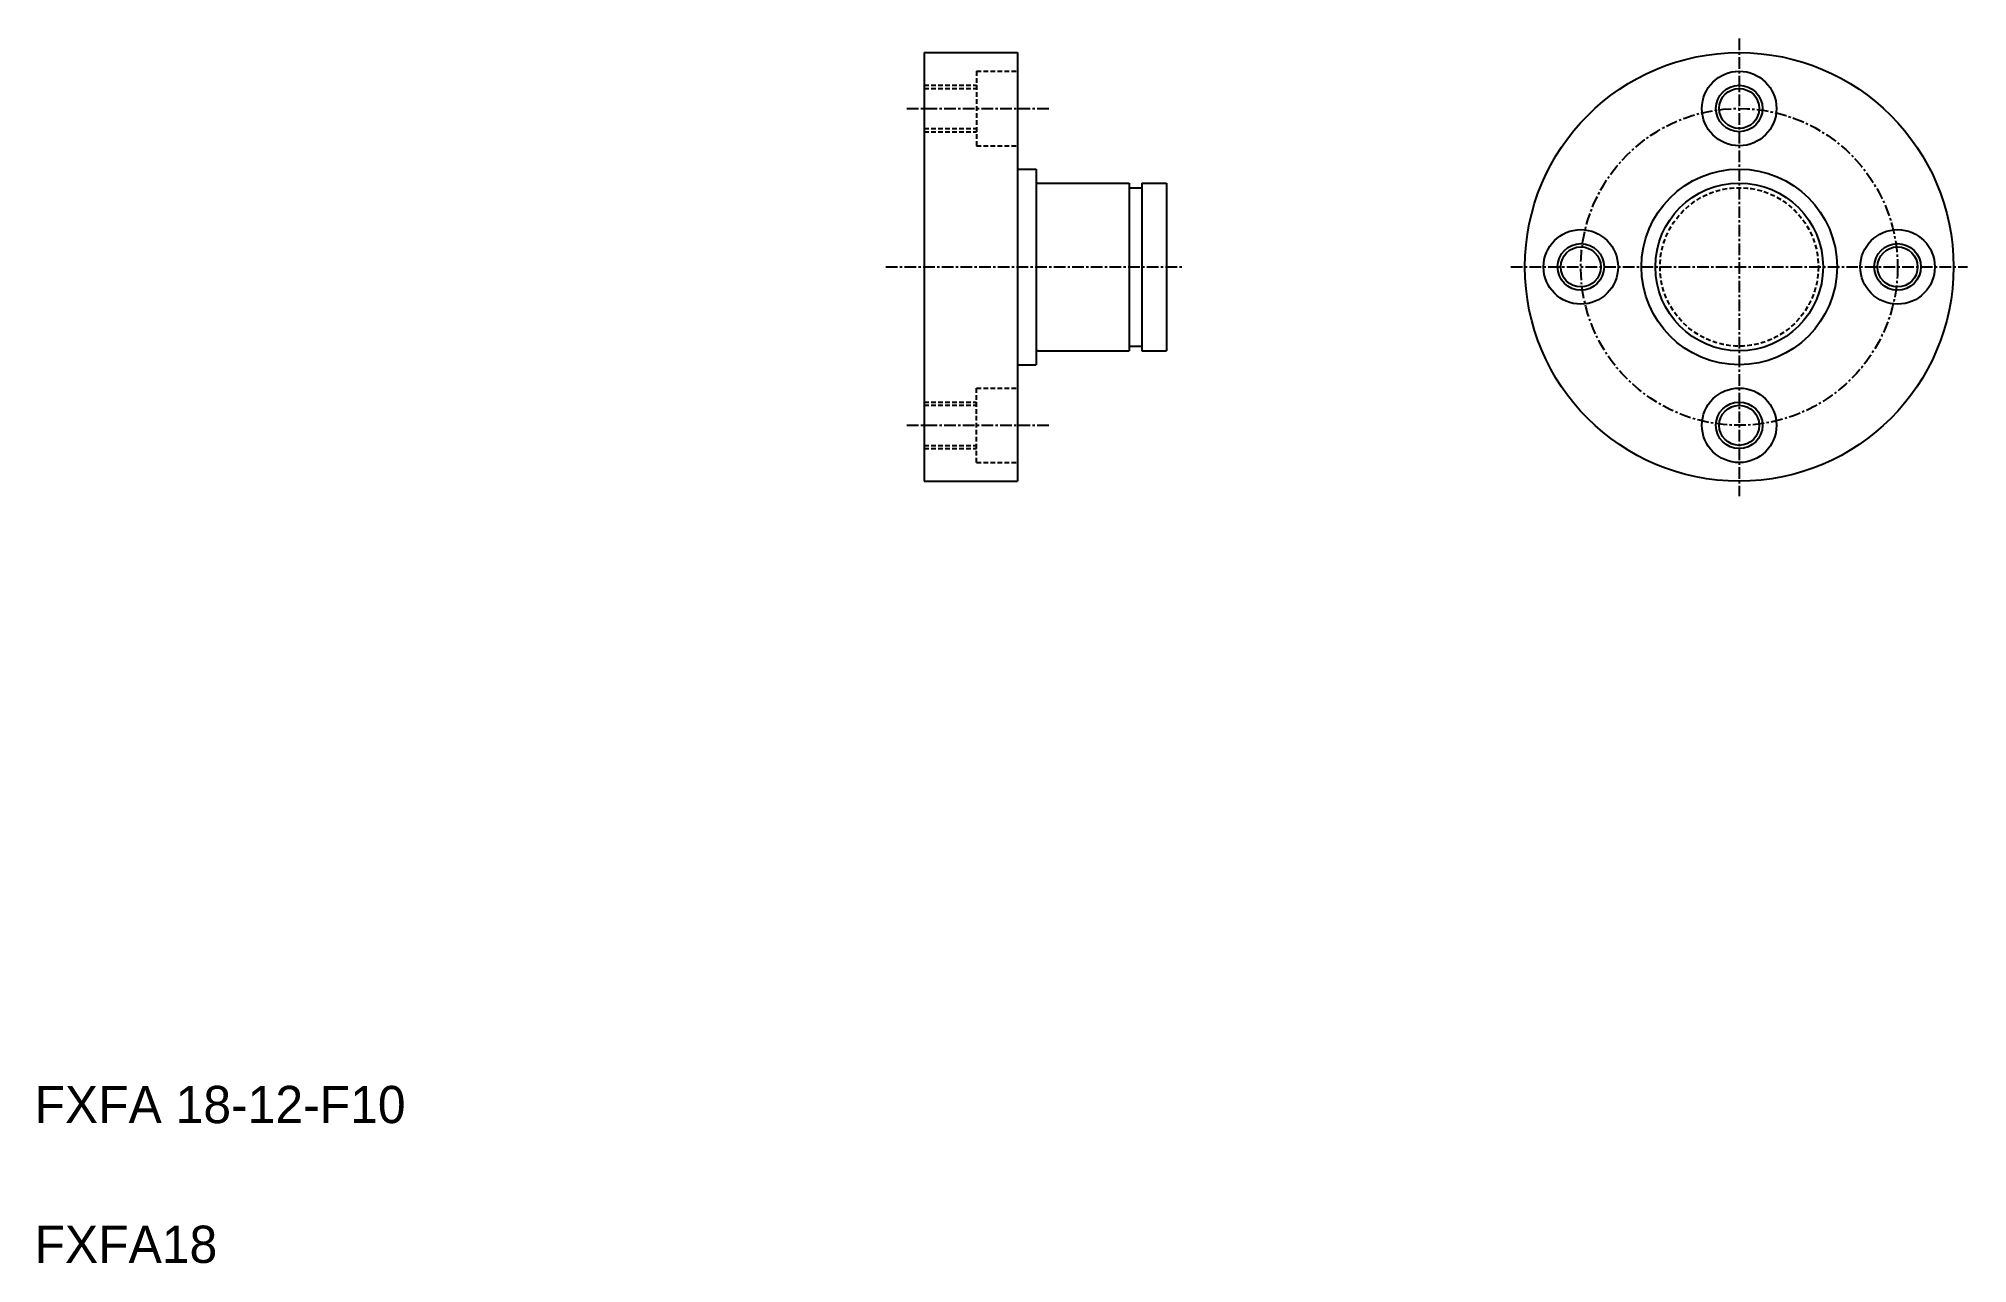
# Model space of a CAD drawing. Extents: x 37 to 244, y 45 to 177.
import ezdxf

# ---------------------------------------------------------------- set-up
doc = ezdxf.new("R2010")
doc.units = 0
doc.linetypes.add('CENTER', pattern=[2, 1.25, -0.25, 0.25, -0.25])
doc.linetypes.add('DASHED', pattern=[0.75, 0.5, -0.25])
doc.layers.get('0').update_dxf_attribs({"linetype": 'CONTINUOUS'})
doc.layers.add('CENTER', color=1, linetype='CENTER')

msp = doc.modelspace()

# ---------------------------------------------------------------- linework, layer by layer
at = {"color": 7, "linetype": 'CONTINUOUS'}
for p, q in [((131.77, 175.25), (131.77, 129.25)), ((131.77, 175.25), (141.77, 175.25)), ((141.77, 175.25), (141.77, 129.25)), ((141.77, 163.25), (141.77, 163.25)), ((141.77, 162.75), (143.77, 162.75)), ((143.77, 162.75), (143.77, 141.75)), ((143.97, 161.25), (153.77, 161.25)), ((153.77, 161.25), (153.77, 143.25)), ((153.77, 160.75), (155.12, 160.75)), ((155.12, 161.25), (157.77, 161.25)), ((155.12, 161.25), (155.12, 143.25)), ((157.77, 161.25), (157.77, 143.25)), ((141.77, 152.25), (141.77, 152.25)), ((143.97, 143.25), (153.77, 143.25)), ((153.77, 143.75), (155.12, 143.75)), ((155.12, 143.25), (157.77, 143.25)), ((141.77, 141.75), (143.77, 141.75)), ((141.77, 141.25), (141.77, 141.25)), ((131.77, 129.25), (141.77, 129.25))]:
    msp.add_line(p, q, dxfattribs=at)
at = {"color": 3, "linetype": 'DASHED'}
for p, q in [((137.37, 173.25), (141.77, 173.25)), ((137.37, 173.25), (137.37, 165.25)), ((131.77, 171.75), (137.37, 171.75)), ((131.77, 171.4), (137.37, 171.4)), ((131.77, 167.1), (137.37, 167.1)), ((131.77, 166.75), (137.37, 166.75)), ((137.37, 165.25), (141.77, 165.25)), ((137.37, 131.25), (137.37, 139.25)), ((137.37, 139.25), (141.77, 139.25)), ((131.77, 137.75), (137.37, 137.75)), ((131.77, 137.4), (137.37, 137.4)), ((131.77, 133.1), (137.37, 133.1)), ((131.77, 132.75), (137.37, 132.75)), ((137.37, 131.25), (141.77, 131.25))]:
    msp.add_line(p, q, dxfattribs=at)
at = {"color": 7, "linetype": 'CONTINUOUS'}
for centre, radius in [((219.24, 152.25), 23), ((219.24, 169.25), 4), ((219.24, 169.25), 2.15), ((219.24, 152.25), 10.5), ((219.24, 152.25), 9), ((202.24, 152.25), 4), ((236.24, 152.25), 4), ((202.24, 152.25), 2.15), ((236.24, 152.25), 2.15), ((219.24, 135.25), 4), ((219.24, 135.25), 2.15)]:
    msp.add_circle(centre, radius, dxfattribs=at)
at = {"color": 3, "linetype": 'CONTINUOUS'}
for centre in [(219.24, 169.25), (202.24, 152.25), (236.24, 152.25), (219.24, 135.25)]:
    msp.add_circle(centre, 2.5, dxfattribs=at)
at = {"color": 3, "linetype": 'DASHED'}
msp.add_circle((219.24, 152.25), 8.5, dxfattribs=at)
at = {"color": 7, "linetype": 'CONTINUOUS'}
for centre, start, end in [((143.97, 161.45), 180, 270), ((143.97, 143.05), 90, 180)]:
    msp.add_arc(centre, 0.2, start, end, dxfattribs=at)
at = {"layer": 'CENTER', "color": 1, "linetype": 'CENTER'}
for p, q in [((219.24, 176.75), (219.24, 127.63)), ((129.9, 169.25), (145.13, 169.25)), ((127.66, 152.25), (159.55, 152.25)), ((194.74, 152.25), (243.74, 152.25)), ((129.9, 135.25), (145.13, 135.25))]:
    msp.add_line(p, q, dxfattribs=at)
msp.add_circle((219.24, 152.25), 17, dxfattribs=at)

# ---------------------------------------------------------------- texts
at = {"color": 7, "linetype": 'CONTINUOUS'}
for s, p in [('FXFA 18-12-F10', (36.26, 60.36)), ('FXFA18', (36.26, 45.36))]:
    msp.add_text(s, height=4, dxfattribs=at).set_placement(p)

doc.saveas('drawing.dxf')
